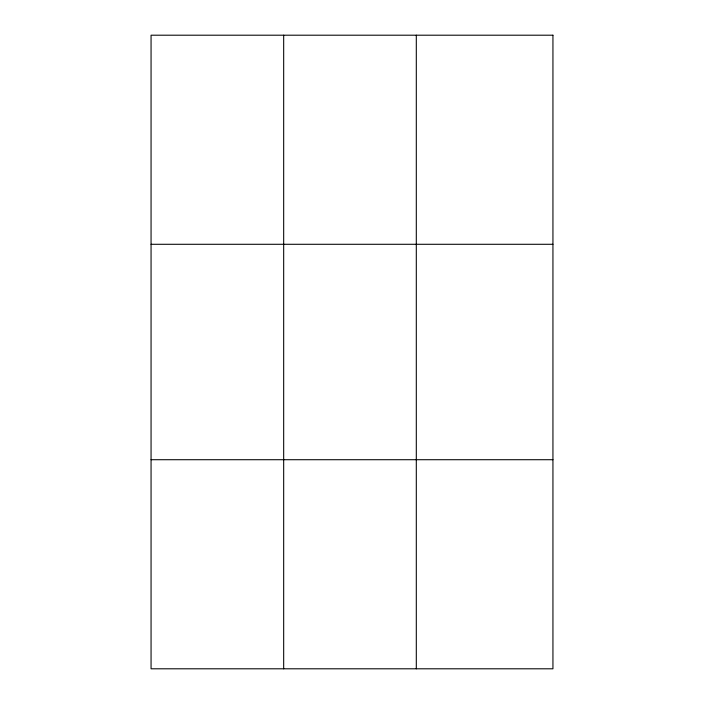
<?xml version="1.0" encoding="UTF-8"?>
<svg xmlns="http://www.w3.org/2000/svg" width="704" height="704" viewBox="0 0 704 704"><rect width="100%" height="100%" fill="white"/><g stroke="black" fill="none" stroke-linecap="round" stroke-linejoin="round"><path stroke-width="1.06" d="M283.677 35.2L283.677 668.8M416.302 35.2L416.302 668.8M151.061 244.288L552.939 244.288M151.061 459.712L552.939 459.712M552.939 35.2L151.061 35.2L151.061 668.8L552.939 668.8L552.939 35.2"/></g></svg>
